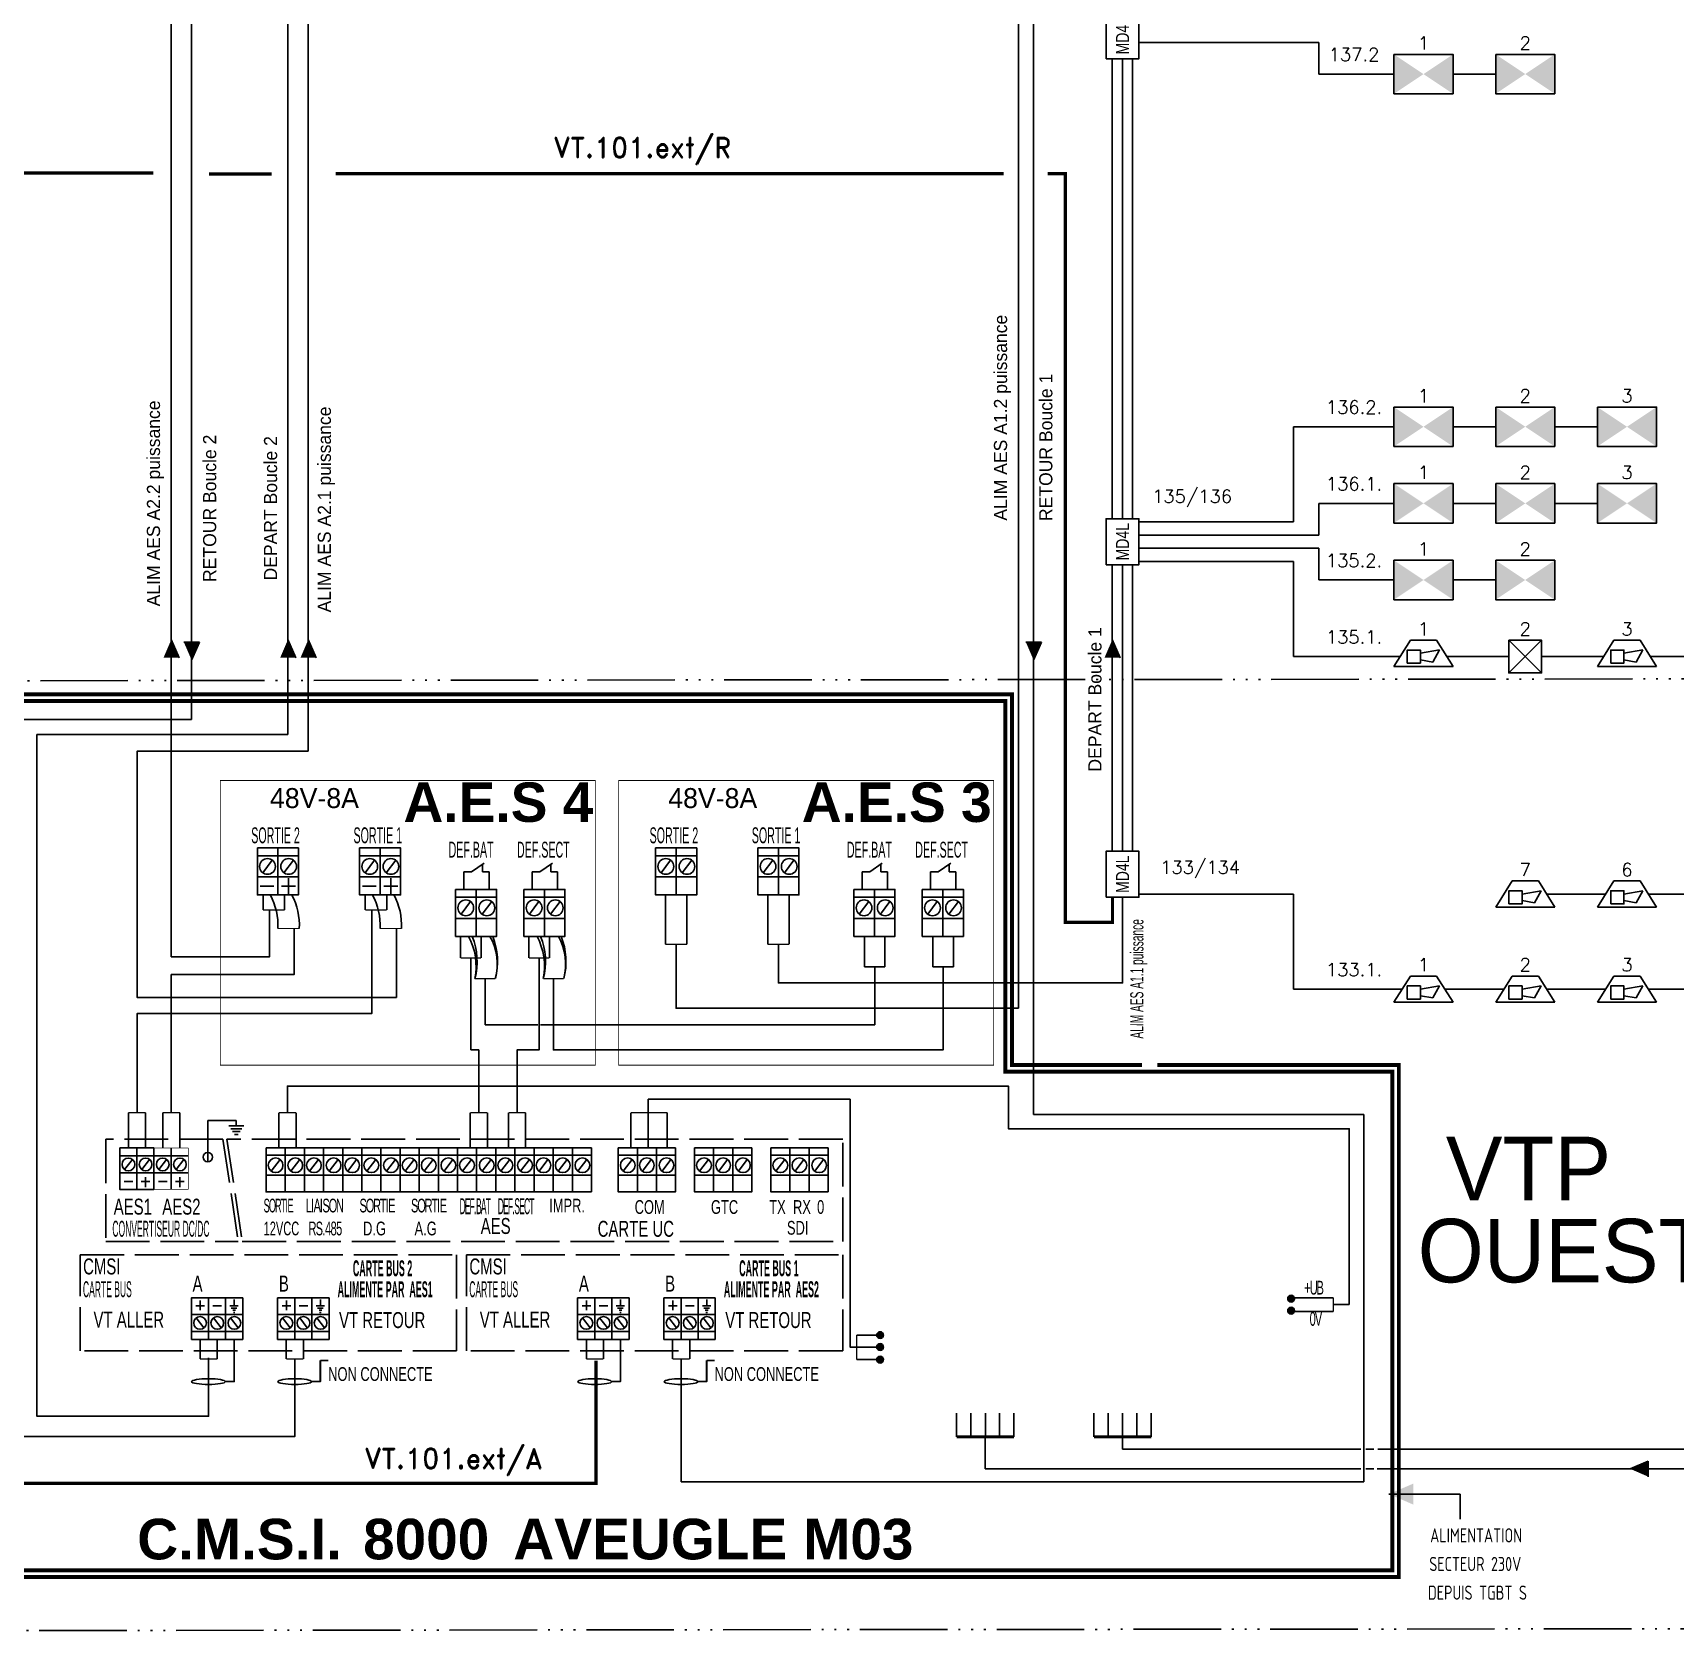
# Model space of a CAD drawing. Header units: millimetres. Extents: x 3366 to 4352, y -3415 to -2128.
# Drawn here: x 3571.1 to 3796.2, y -3415.1 to -3195.8 of the extents above; entities that cross this region are included whole.
import ezdxf
from ezdxf.enums import TextEntityAlignment as Align

# ---------------------------------------------------------------- set-up
doc = ezdxf.new("R2010")
doc.units = ezdxf.units.MM
for name, pattern in [('ACAD_ISO02W100', [15, 12, -3]), ('ACAD_ISO06W100', [37.5, 24, -3, 0.5, -3, 0.5, -3, 0.5, -3]), ('CACHE2', [4.7625, 3.175, -1.5875])]:
    doc.linetypes.add(name, pattern=pattern)
for name, color, linetype in [('CCF', 6, 'Continuous'), ('JCC-ADRESSAGE', 6, 'Continuous'), ('JCC-ALARME GENERALE SELECTIVE', 3, 'Continuous'), ('JCC-CABLE1', 90, 'CABLE1'), ('JCC-CABLE3', 4, 'CABLE3'), ('JCC-CABLE5', 160, 'CABLE5'), ('JCC-CABLE7', 5, 'CABLE7'), ('JCC-ELEMENT DEPORTE_4 L DAS', 1, 'Continuous'), ('JCC-FENETRE', 7, 'Continuous'), ('JCC-SYNOPTIQUE', 7, 'ACAD_ISO06W100')]:
    doc.layers.add(name, color=color, linetype=linetype)
doc.layers.add('JCC-DIFFUSEUR SONORE', color=3, linetype='Continuous', lineweight=25)
doc.layers.add('JCC-MD4L', color=1, linetype='Continuous', lineweight=0)
doc.styles.add('CABLE', font='isocp.shx')
doc.styles.add('HELVL', font='ROMAND.SHX')
doc.styles.add('JOHNSON', font='')
doc.styles.add('TEXTE', font='romans.shx')
doc.styles.get('JOHNSON').set_extended_font_data('Arial', bold=True)
doc.linetypes.add('CABLE1', pattern='A,3,-0.2,["/",Standard,S=1,R=0,X=0,Y=-0.5],-0.9', length=4.1)
doc.linetypes.add('CABLE3', pattern='A,3,-0.3,["*",Standard,S=1,R=0,X=0,Y=-0.5],-1', length=4.3)
doc.linetypes.add('CABLE5', pattern='A,3,-0.3,["~",Standard,S=1.5,R=0,X=0,Y=-0.85],-1.3', length=4.6)
doc.linetypes.add('CABLE7', pattern='A,3,-0.3,["+",Standard,S=1,R=0,X=0,Y=-0.5],-1', length=4.3)

# ---------------------------------------------------------------- blocks, each defined once
blk = doc.blocks.new('MD4L')
at = {"layer": 'JCC-ELEMENT DEPORTE_4 L DAS', "color": 0}
blk.add_lwpolyline([(-3.5, 2.5), (3.5, 2.5), (3.5, -2.5), (-3.5, -2.5)], close=True, dxfattribs=at)
at = {"layer": 'JCC-ADRESSAGE', "style": 'TEXTE'}
blk.add_attdef('ADRESSE', text='', height=3, dxfattribs=at).set_placement((0, 5), align=Align.MIDDLE)
at = {"layer": 'JCC-ELEMENT DEPORTE_4 L DAS', "color": 0, "width": 0.8}
blk.add_text('MD4L', height=2, dxfattribs=at).set_placement((0, 0), align=Align.MIDDLE_CENTER)
blk = doc.blocks.new('avsu')
for p, q in [((-4.5, -2), (-2, 2)), ((-0.48, 0), (2.43, 0.51)), ((2.43, 0.51), (1.4, -1.33)), ((2, 2), (4.5, -2)), ((-0.48, -1), (1.4, -1.33))]:
    blk.add_line(p, q)
blk.add_lwpolyline([(-2.48, -1.5), (-0.48, -1.5), (-0.48, 0.5), (-2.48, 0.5)], close=True)
for points in [[(-2, 2), (2, 2)], [(4.5, -2), (-4.5, -2)]]:
    blk.add_lwpolyline(points)
at = {"flags": 1}
for tag, p in [('SURVEILLANCE', (1.17, 7.79)), ('SYMB_GRAPH', (0.72, 6.62)), ('SYMB_VIC', (0, 3.98)), ('SYMB_VISIODEF', (-0.02, 1.29)), ('MODULE', (0.39, 1.29)), ('ADRESSE', (-0.02, -1.46)), ('METIER', (-1.67, -3.65)), ('VARIANTE', (-0.02, -8.71)), ('POSITION', (0.86, -9.44)), ('CENTRALE', (-0.3, -10.37)), ('TYPE', (0.68, -10.99))]:
    blk.add_attdef(tag, text='', height=2.5, dxfattribs=at).set_placement(p, align=Align.CENTER)
for tag, p in [('LIBELLE', (-0.02, 3.04)), ('LIBELLEZONE', (-0.02, -5.46))]:
    blk.add_attdef(tag, text='', height=2.5).set_placement(p, align=Align.CENTER)
blk = doc.blocks.new('ccf')
blk.add_lwpolyline([(-4.5, 3), (4.5, 3), (4.5, -3), (-4.5, -3)], close=True)
for points in [[(-4.5, 3), (0, 0), (-4.5, -3), (0, 0)], [(4.5, 3), (0, 0), (4.5, -3), (0, 0)]]:
    blk.add_solid(points)
at = {"flags": 1}
for tag, p in [('SURVEILLANCE', (-0.4, 9.45)), ('SYMB_GRAPH', (-1.11, 8.01)), ('SYMB_VIC', (-0.3, 5.75)), ('MODULE', (-1.19, 2.95)), ('SYMB_VISIODEF', (0, 1.25)), ('ADRESSE', (0, -1.5)), ('METIER', (-0.22, -4.11)), ('POSITION', (-0.72, -7.78)), ('VARIANTE', (0, -9.75)), ('TYPE', (-0.89, -9.34)), ('CENTRALE', (-0.3, -11.63))]:
    blk.add_attdef(tag, text='', height=2.5, dxfattribs=at).set_placement(p, align=Align.CENTER)
for tag, p in [('LIBELLE', (0, 4)), ('LIBELLEZONE', (0, -6.5))]:
    blk.add_attdef(tag, text='', height=2.5).set_placement(p, align=Align.CENTER)
blk = doc.blocks.new('alarme générale selective')
at = {"layer": 'JCC-ALARME GENERALE SELECTIVE', "color": 0}
for p, q in [((2.5, -2.5), (-2.5, 2.5)), ((-2.5, -2.5), (2.5, 2.5))]:
    blk.add_line(p, q, dxfattribs=at)
blk.add_lwpolyline([(-2.5, 2.5), (2.5, 2.5), (2.5, -2.5), (-2.5, -2.5)], close=True, dxfattribs=at)
at = {"layer": 'JCC-ADRESSAGE', "style": 'TEXTE'}
blk.add_attdef('ADRESSE', text='', height=3, dxfattribs=at).set_placement((0, 5), align=Align.MIDDLE)

msp = doc.modelspace()

# ---------------------------------------------------------------- hatches: boundary and pattern name
h = msp.add_hatch(color=30)
edge = h.paths.add_edge_path()
edge.add_arc((3743.56, -3369.39), 0.463, 0, 360)
h = msp.add_hatch(color=30)
edge = h.paths.add_edge_path()
edge.add_arc((3743.56, -3371.03), 0.463, 0, 360)
h = msp.add_hatch(color=30)
edge = h.paths.add_edge_path()
edge.add_arc((3687.22, -3374.38), 0.463, 0, 360)
h = msp.add_hatch(color=30)
edge = h.paths.add_edge_path()
edge.add_arc((3687.22, -3376.02), 0.463, 0, 360)
h = msp.add_hatch(color=30)
edge = h.paths.add_edge_path()
edge.add_arc((3687.22, -3377.75), 0.463, 0, 360)
msp.add_hatch(color=65).paths.add_polyline_path([(3790.05, -3392.72), (3792.53, -3391.65), (3792.53, -3393.8)])
at = {"layer": 'JCC-CABLE1'}
msp.add_hatch(color=256, dxfattribs=at).paths.add_polyline_path([(3590.05, -3279.04), (3588.98, -3281.53), (3591.13, -3281.53)])
at = {"layer": 'JCC-CABLE1', "linetype": 'ByBlock'}
msp.add_hatch(color=1, dxfattribs=at).paths.add_polyline_path([(3608.83, -3279.04), (3607.76, -3281.53), (3609.9, -3281.53)])
at = {"layer": 'JCC-CABLE3', "linetype": 'ByBlock'}
for points in [[(3592.84, -3281.86), (3593.91, -3279.37), (3591.77, -3279.37)], [(3606.04, -3279.04), (3604.97, -3281.53), (3607.12, -3281.53)], [(3708.27, -3281.86), (3709.35, -3279.37), (3707.2, -3279.37)], [(3719.05, -3279.04), (3717.98, -3281.53), (3720.13, -3281.53)]]:
    msp.add_hatch(color=256, dxfattribs=at).paths.add_polyline_path(points)
at = {"layer": 'JCC-CABLE7', "linetype": 'ByBlock'}
msp.add_hatch(color=256, dxfattribs=at).paths.add_polyline_path([(3756.98, -3396.18), (3760.34, -3394.73), (3760.34, -3397.63)])

# ---------------------------------------------------------------- linework, layer by layer
at = {"color": 8}
for p, q in [((3601.85, -3308.67), (3607.47, -3308.67)), ((3603.9, -3309.27), (3602.59, -3310.99)), ((3604.66, -3307.59), (3604.66, -3314.04)), ((3606.79, -3309.27), (3605.49, -3310.99)), ((3615.87, -3308.67), (3621.49, -3308.67)), ((3617.91, -3309.27), (3616.61, -3310.99)), ((3618.68, -3307.59), (3618.68, -3314.04)), ((3620.81, -3309.27), (3619.51, -3310.99)), ((3656.45, -3308.67), (3662.08, -3308.67)), ((3658.5, -3309.27), (3657.19, -3310.99)), ((3659.26, -3307.59), (3659.26, -3314.04)), ((3661.4, -3309.27), (3660.09, -3310.99)), ((3670.47, -3308.67), (3676.09, -3308.67)), ((3672.52, -3309.27), (3671.21, -3310.99)), ((3673.28, -3307.59), (3673.28, -3314.04)), ((3675.41, -3309.27), (3674.11, -3310.99)), ((3607.47, -3311.57), (3601.85, -3311.57)), ((3606.13, -3311.74), (3606.13, -3313.91)), ((3621.49, -3311.57), (3615.87, -3311.57)), ((3620.15, -3311.74), (3620.15, -3313.91)), ((3662.08, -3311.57), (3656.45, -3311.57)), ((3676.09, -3311.57), (3670.47, -3311.57)), ((3602.23, -3312.82), (3604.12, -3312.82)), ((3605.18, -3312.83), (3607.08, -3312.83)), ((3616.24, -3312.82), (3618.14, -3312.82)), ((3619.2, -3312.83), (3621.09, -3312.83)), ((3631.84, -3313.27), (3631.84, -3319.72)), ((3641.21, -3313.27), (3641.21, -3319.72)), ((3686.44, -3313.27), (3686.44, -3319.72)), ((3695.82, -3313.27), (3695.82, -3319.72)), ((3629.02, -3314.34), (3634.65, -3314.34)), ((3631.07, -3314.95), (3629.77, -3316.66)), ((3633.97, -3314.95), (3632.66, -3316.66)), ((3638.4, -3314.34), (3644.02, -3314.34)), ((3640.45, -3314.95), (3639.14, -3316.66)), ((3643.34, -3314.95), (3642.04, -3316.66)), ((3683.63, -3314.34), (3689.25, -3314.34)), ((3685.67, -3314.95), (3684.37, -3316.66)), ((3688.57, -3314.95), (3687.27, -3316.66)), ((3693, -3314.34), (3698.63, -3314.34)), ((3695.05, -3314.95), (3693.74, -3316.66)), ((3697.95, -3314.95), (3696.64, -3316.66)), ((3634.65, -3317.25), (3629.02, -3317.25)), ((3644.02, -3317.25), (3638.4, -3317.25)), ((3689.25, -3317.25), (3683.63, -3317.25)), ((3698.63, -3317.25), (3693, -3317.25)), ((3595.05, -3350.61), (3595.05, -3344.94)), ((3595.05, -3344.94), (3598.96, -3344.94)), ((3598.96, -3344.94), (3598.96, -3345.7)), ((3597.95, -3345.7), (3599.98, -3345.7)), ((3598.2, -3346.09), (3599.72, -3346.09)), ((3598.46, -3346.49), (3599.47, -3346.49)), ((3598.71, -3346.89), (3599.22, -3346.89)), ((3585.33, -3354.42), (3585.33, -3348.73)), ((3590.03, -3354.42), (3590.03, -3348.73)), ((3603.05, -3348.73), (3647.66, -3348.73)), ((3603.05, -3349.73), (3647.66, -3349.73)), ((3605.67, -3348.73), (3605.67, -3354.75)), ((3618.79, -3348.73), (3618.79, -3354.75)), ((3626.67, -3348.73), (3626.67, -3354.75)), ((3631.91, -3348.73), (3631.91, -3354.75)), ((3637.16, -3348.73), (3637.16, -3354.75)), ((3645.03, -3348.73), (3645.03, -3354.75)), ((3659.19, -3349.73), (3651.32, -3349.73)), ((3656.56, -3348.73), (3656.56, -3354.75)), ((3669.65, -3349.73), (3661.78, -3349.73)), ((3667.03, -3348.73), (3667.03, -3354.75)), ((3680.11, -3349.73), (3672.24, -3349.73)), ((3677.49, -3348.73), (3677.49, -3354.75)), ((3582.98, -3352.16), (3592.38, -3352.16)), ((3584.71, -3350.29), (3583.65, -3351.69)), ((3587.06, -3350.29), (3586, -3351.69)), ((3589.41, -3350.29), (3588.35, -3351.69)), ((3591.76, -3350.29), (3590.7, -3351.69)), ((3604.96, -3350.3), (3603.74, -3351.9)), ((3607.66, -3350.3), (3606.45, -3351.9)), ((3612.91, -3350.3), (3611.69, -3351.9)), ((3615.45, -3350.3), (3614.24, -3351.9)), ((3618.08, -3350.3), (3616.86, -3351.9)), ((3620.78, -3350.3), (3619.57, -3351.9)), ((3623.33, -3350.3), (3622.11, -3351.9)), ((3625.95, -3350.3), (3624.73, -3351.9)), ((3628.65, -3350.3), (3627.44, -3351.9)), ((3631.2, -3350.3), (3629.98, -3351.9)), ((3633.9, -3350.3), (3632.68, -3351.9)), ((3636.45, -3350.3), (3635.23, -3351.9)), ((3639.15, -3350.3), (3637.93, -3351.9)), ((3641.69, -3350.3), (3640.48, -3351.9)), ((3644.32, -3350.3), (3643.1, -3351.9)), ((3647.02, -3350.3), (3645.8, -3351.9)), ((3653.22, -3350.3), (3652.01, -3351.9)), ((3655.85, -3350.3), (3654.63, -3351.9)), ((3658.55, -3350.3), (3657.33, -3351.9)), ((3663.69, -3350.3), (3662.47, -3351.9)), ((3666.31, -3350.3), (3665.09, -3351.9)), ((3669.01, -3350.3), (3667.8, -3351.9)), ((3674.15, -3350.3), (3672.93, -3351.9)), ((3676.77, -3350.3), (3675.56, -3351.9)), ((3679.48, -3350.3), (3678.26, -3351.9)), ((3583.59, -3353.31), (3584.78, -3353.31)), ((3585.94, -3353.31), (3587.13, -3353.31)), ((3586.53, -3352.72), (3586.53, -3354.09)), ((3588.29, -3353.31), (3589.48, -3353.31)), ((3590.64, -3353.31), (3591.83, -3353.31)), ((3591.24, -3352.72), (3591.24, -3354.09)), ((3647.66, -3352.44), (3603.05, -3352.44)), ((3659.19, -3352.44), (3651.32, -3352.44)), ((3669.65, -3352.44), (3661.78, -3352.44)), ((3680.11, -3352.44), (3672.24, -3352.44)), ((3594, -3370.98), (3594, -3369.62)), ((3595.15, -3369.28), (3595.15, -3374.97)), ((3598.66, -3369.52), (3598.66, -3370.39)), ((3605.83, -3370.98), (3605.83, -3369.62)), ((3606.97, -3369.28), (3606.97, -3374.97)), ((3610.49, -3369.52), (3610.49, -3370.39)), ((3646.96, -3370.98), (3646.96, -3369.62)), ((3648.1, -3369.28), (3648.1, -3374.97)), ((3651.62, -3369.52), (3651.62, -3370.39)), ((3658.79, -3370.98), (3658.79, -3369.62)), ((3659.93, -3369.28), (3659.93, -3374.97)), ((3663.45, -3369.52), (3663.45, -3370.39)), ((3592.8, -3371.54), (3599.85, -3371.54)), ((3593.4, -3370.39), (3594.6, -3370.39)), ((3594.52, -3373.41), (3593.47, -3372.01)), ((3595.75, -3370.39), (3596.95, -3370.39)), ((3596.87, -3373.41), (3595.82, -3372.01)), ((3598.09, -3370.39), (3599.23, -3370.39)), ((3599.22, -3373.41), (3598.17, -3372.01)), ((3598.28, -3370.68), (3599.04, -3370.68)), ((3598.47, -3370.98), (3598.85, -3370.98)), ((3598.56, -3371.28), (3598.77, -3371.28)), ((3604.62, -3371.54), (3611.68, -3371.54)), ((3605.23, -3370.39), (3606.43, -3370.39)), ((3606.35, -3373.41), (3605.29, -3372.01)), ((3607.58, -3370.39), (3608.78, -3370.39)), ((3608.7, -3373.41), (3607.65, -3372.01)), ((3609.92, -3370.39), (3611.06, -3370.39)), ((3611.05, -3373.41), (3610, -3372.01)), ((3610.11, -3370.68), (3610.87, -3370.68)), ((3610.3, -3370.98), (3610.68, -3370.98)), ((3610.39, -3371.28), (3610.6, -3371.28)), ((3645.75, -3371.54), (3652.8, -3371.54)), ((3646.36, -3370.39), (3647.56, -3370.39)), ((3647.48, -3373.41), (3646.42, -3372.01)), ((3648.71, -3370.39), (3649.91, -3370.39)), ((3649.83, -3373.41), (3648.77, -3372.01)), ((3651.05, -3370.39), (3652.19, -3370.39)), ((3652.18, -3373.41), (3651.12, -3372.01)), ((3651.24, -3370.68), (3652, -3370.68)), ((3651.43, -3370.98), (3651.81, -3370.98)), ((3651.52, -3371.28), (3651.73, -3371.28)), ((3657.58, -3371.54), (3664.63, -3371.54)), ((3658.19, -3370.39), (3659.39, -3370.39)), ((3659.31, -3373.41), (3658.25, -3372.01)), ((3660.54, -3370.39), (3661.74, -3370.39)), ((3661.66, -3373.41), (3660.6, -3372.01)), ((3662.88, -3370.39), (3664.02, -3370.39)), ((3664.01, -3373.41), (3662.95, -3372.01)), ((3663.07, -3370.68), (3663.83, -3370.68)), ((3663.26, -3370.98), (3663.64, -3370.98)), ((3663.35, -3371.28), (3663.55, -3371.28)), ((3592.8, -3373.88), (3599.85, -3373.88)), ((3604.62, -3373.88), (3611.68, -3373.88)), ((3645.75, -3373.88), (3652.8, -3373.88)), ((3657.58, -3373.88), (3664.63, -3373.88))]:
    msp.add_line(p, q, dxfattribs=at)
at = {"color": 8, "linetype": 'ACAD_ISO02W100'}
for p, q in [((3630.17, -3313.27), (3630.17, -3310.86)), ((3630.17, -3310.86), (3631.2, -3310.86)), ((3631.2, -3310.86), (3632.92, -3309.66)), ((3632.71, -3310.86), (3632.71, -3309.78)), ((3633.62, -3310.86), (3632.71, -3310.86)), ((3633.62, -3310.86), (3633.62, -3313.27)), ((3639.54, -3313.27), (3639.54, -3310.86)), ((3639.54, -3310.86), (3640.58, -3310.86)), ((3640.58, -3310.86), (3642.29, -3309.66)), ((3642.08, -3310.86), (3642.08, -3309.78)), ((3642.99, -3310.86), (3642.08, -3310.86)), ((3642.99, -3310.86), (3642.99, -3313.27)), ((3684.77, -3313.27), (3684.77, -3310.86)), ((3684.77, -3310.86), (3685.8, -3310.86)), ((3685.8, -3310.86), (3687.52, -3309.66)), ((3687.31, -3310.86), (3687.31, -3309.78)), ((3688.22, -3310.86), (3687.31, -3310.86)), ((3688.22, -3310.86), (3688.22, -3313.27)), ((3694.15, -3313.27), (3694.15, -3310.86)), ((3694.15, -3310.86), (3695.18, -3310.86)), ((3695.18, -3310.86), (3696.9, -3309.66)), ((3696.68, -3310.86), (3696.68, -3309.78)), ((3697.6, -3310.86), (3696.68, -3310.86)), ((3697.6, -3310.86), (3697.6, -3313.27))]:
    msp.add_line(p, q, dxfattribs=at)
at = {"color": 5}
for p, q in [((3629.7, -3319.72), (3629.7, -3322.68)), ((3632.51, -3319.72), (3632.51, -3322.68)), ((3639.08, -3319.72), (3639.08, -3322.68)), ((3641.89, -3319.72), (3641.89, -3322.68)), ((3685.07, -3319.72), (3685.07, -3323.91)), ((3687.88, -3319.72), (3687.88, -3323.91)), ((3694.45, -3319.72), (3694.45, -3323.91)), ((3697.26, -3319.72), (3697.26, -3323.91))]:
    msp.add_line(p, q, dxfattribs=at)
at = {"color": 8, "linetype": 'ACAD_ISO02W100', "ltscale": 0.5}
msp.add_line((3597.13, -3347.54), (3599.23, -3361.53), dxfattribs=at)
at = {"color": 9}
for p, q in [((3582.98, -3349.82), (3592.38, -3349.82)), ((3610.92, -3348.73), (3610.92, -3354.75)), ((3610.21, -3350.3), (3608.99, -3351.9))]:
    msp.add_line(p, q, dxfattribs=at)
at = {"color": 30}
for p, q in [((3749.35, -3369.26), (3743.56, -3369.26)), ((3749.35, -3371.15), (3743.56, -3371.15))]:
    msp.add_line(p, q, dxfattribs=at)
at = {"color": 65}
for p, q in [((3753.13, -3390), (3720.47, -3390)), ((3753.13, -3392.72), (3701.63, -3392.72)), ((3840.59, -3392.72), (3755.38, -3392.72)), ((3790.05, -3392.72), (3792.53, -3391.65)), ((3792.53, -3393.8), (3792.53, -3391.65))]:
    msp.add_line(p, q, dxfattribs=at)
at = {"color": 1, "linetype": 'CACHE2', "const_width": 0.45}
for points in [[(3788.41, -2992.71), (3788.41, -3034.5), (3477.31, -3034.5), (3477.44, -3215.06), (3587.6, -3215.06)], [(3595.21, -3215.18), (3603.8, -3215.18)], [(3612.57, -3215.14), (3688.83, -3215.14), (3688.83, -3215.14), (3704.17, -3215.14)], [(3710.19, -3215.14), (3712.6, -3215.14), (3712.6, -3317.8), (3719.08, -3317.8), (3719.08, -3314.47)], [(3565.07, -3394.71), (3648.26, -3394.71), (3648.26, -3377.87)]]:
    msp.add_lwpolyline(points, dxfattribs=at)
at = {"color": 116, "linetype": 'ACAD_ISO02W100', "true_color": 0x01793d, "const_width": 0.54}
msp.add_lwpolyline([(3725.23, -3337.35), (3758.33, -3337.35), (3758.33, -3407.54), (3526.02, -3407.54), (3526.02, -3286.54), (3705.3, -3286.54), (3705.3, -3337.35), (3723.12, -3337.35)], dxfattribs=at)
at = {"const_width": 0.54}
msp.add_lwpolyline([(3757.43, -3338.25), (3757.43, -3406.64), (3526.92, -3406.64), (3526.92, -3287.44), (3704.4, -3287.44), (3704.4, -3338.25), (3757.43, -3338.25)], dxfattribs=at)
at = {"const_width": 0.109}
for points in [[(3596.77, -3337.37), (3648.19, -3337.37), (3648.19, -3298.35), (3596.77, -3298.35)], [(3651.37, -3337.37), (3702.8, -3337.37), (3702.8, -3298.35), (3651.37, -3298.35)]]:
    msp.add_lwpolyline(points, close=True, dxfattribs=at)
at = {"color": 8}
for points in [[(3601.85, -3307.59), (3607.47, -3307.59), (3607.47, -3314.04), (3601.85, -3314.04)], [(3615.87, -3307.59), (3621.49, -3307.59), (3621.49, -3314.04), (3615.87, -3314.04)], [(3656.45, -3307.59), (3662.08, -3307.59), (3662.08, -3314.04), (3656.45, -3314.04)], [(3670.47, -3307.59), (3676.09, -3307.59), (3676.09, -3314.04), (3670.47, -3314.04)], [(3629.02, -3313.27), (3634.65, -3313.27), (3634.65, -3319.72), (3629.02, -3319.72)], [(3638.4, -3313.27), (3644.02, -3313.27), (3644.02, -3319.72), (3638.4, -3319.72)], [(3683.63, -3313.27), (3689.25, -3313.27), (3689.25, -3319.72), (3683.63, -3319.72)], [(3693, -3313.27), (3698.63, -3313.27), (3698.63, -3319.72), (3693, -3319.72)], [(3582.98, -3348.73), (3587.68, -3348.73), (3587.68, -3354.42), (3582.98, -3354.42)], [(3592.8, -3374.97), (3597.5, -3374.97), (3597.5, -3369.28), (3592.8, -3369.28)], [(3604.62, -3374.97), (3609.33, -3374.97), (3609.33, -3369.28), (3604.62, -3369.28)], [(3645.75, -3374.97), (3650.45, -3374.97), (3650.45, -3369.28), (3645.75, -3369.28)], [(3657.58, -3374.97), (3662.28, -3374.97), (3662.28, -3369.28), (3657.58, -3369.28)]]:
    msp.add_lwpolyline(points, close=True, dxfattribs=at)
at = {"color": 5, "const_width": 0.18}
for points in [[(3632.51, -3322.68), (3629.7, -3322.68)], [(3641.89, -3322.68), (3639.08, -3322.68)], [(3631.66, -3325.51), (3634.47, -3325.51)], [(3641.04, -3325.51), (3643.85, -3325.51)], [(3633.39, -3343.9), (3631.04, -3343.9)], [(3638.63, -3343.9), (3636.28, -3343.9)]]:
    msp.add_lwpolyline(points, dxfattribs=at)
at = {"color": 5}
for points in [[(3631.11, -3322.68), (3631.11, -3335.28)], [(3640.48, -3322.68), (3640.48, -3335.28), (3637.46, -3335.28), (3637.46, -3343.9)], [(3695.85, -3323.91), (3695.85, -3335.28), (3642.44, -3335.28), (3642.44, -3325.51)], [(3686.48, -3323.91), (3686.48, -3331.84), (3642.56, -3331.84)], [(3685.07, -3323.91), (3687.88, -3323.91)], [(3694.45, -3323.91), (3697.26, -3323.91)], [(3633.07, -3325.51), (3633.07, -3331.84)], [(3633.07, -3331.84), (3640.29, -3331.84)], [(3640.65, -3331.84), (3642.29, -3331.84)], [(3632.21, -3343.9), (3632.21, -3335.28), (3631.11, -3335.28)], [(3631.04, -3348.73), (3631.04, -3343.9)], [(3633.39, -3348.73), (3633.39, -3343.9)], [(3636.28, -3348.73), (3636.28, -3343.9)], [(3638.63, -3348.73), (3638.63, -3343.9)]]:
    msp.add_lwpolyline(points, dxfattribs=at)
at = {"color": 30}
for points in [[(3605.97, -3343.9), (3605.97, -3340.24), (3704.8, -3340.24), (3704.8, -3346.1), (3751.53, -3346.1), (3751.53, -3370.21)], [(3655.41, -3348.73), (3655.41, -3342.04)], [(3655.41, -3342.04), (3683.1, -3342.04), (3683.1, -3376.02), (3687.22, -3376.02)], [(3604.8, -3348.73), (3604.8, -3343.9)], [(3607.15, -3348.73), (3607.15, -3343.9)], [(3653.06, -3348.73), (3653.06, -3343.9)], [(3658.04, -3348.73), (3658.04, -3343.9)], [(3751.53, -3370.21), (3749.35, -3370.21)], [(3687.22, -3374.38), (3684.01, -3374.38)], [(3687.22, -3377.75), (3684.01, -3377.75)]]:
    msp.add_lwpolyline(points, dxfattribs=at)
at = {"color": 30, "const_width": 0.18}
for points in [[(3607.15, -3343.9), (3604.8, -3343.9)], [(3658.04, -3343.9), (3653.06, -3343.9)], [(3749.35, -3371.15), (3749.35, -3369.26)], [(3684.01, -3374.38), (3684.01, -3377.75)]]:
    msp.add_lwpolyline(points, dxfattribs=at)
at = {"color": 8, "linetype": 'ACAD_ISO02W100', "ltscale": 0.5}
for points in [[(3597.13, -3347.54), (3581.07, -3347.54), (3581.07, -3361.53), (3599.23, -3361.53)], [(3597.68, -3347.54), (3599.78, -3361.53), (3682.1, -3361.53), (3682.1, -3347.54), (3597.68, -3347.54)]]:
    msp.add_lwpolyline(points, dxfattribs=at)
at = {"color": 8}
for points in [[(3592.38, -3348.73, 0.0945, 0.0945, 0), (3582.98, -3348.73, 0.0945, 0.0945, 0), (3582.98, -3354.42, 0, 0, 0)], [(3587.68, -3354.42, 0.0943, 0.0943, 0), (3587.68, -3348.73, 0.0943, 0.0943, 0)], [(3647.66, -3354.75, 0.0945, 0.0945, 0), (3603.05, -3354.75, 0.0943, 0.0943, 0), (3603.05, -3348.73, 0.0943, 0.0943, 0)], [(3603.05, -3348.73, 0.0945, 0.0945, 0), (3647.66, -3348.73, 0, 0, 0)], [(3582.98, -3354.42, 0.0945, 0.0945, 0), (3592.38, -3354.42, 0, 0, 0)]]:
    msp.add_lwpolyline(points, format="xyseb", dxfattribs=at)
at = {"color": 8, "const_width": 0.0943}
for points in [[(3592.38, -3348.73), (3592.38, -3354.42)], [(3608.3, -3348.73), (3608.3, -3354.75)], [(3613.55, -3348.73), (3613.55, -3354.75)], [(3621.42, -3348.73), (3621.42, -3354.75)], [(3629.29, -3348.73), (3629.29, -3354.75)], [(3634.54, -3348.73), (3634.54, -3354.75)], [(3639.78, -3348.73), (3639.78, -3354.75)], [(3647.66, -3348.73), (3647.66, -3354.75)], [(3672.24, -3348.73), (3672.24, -3354.75)], [(3672.24, -3348.73), (3680.11, -3348.73)], [(3680.11, -3348.73), (3680.11, -3354.75)], [(3680.11, -3354.75), (3672.24, -3354.75)]]:
    msp.add_lwpolyline(points, dxfattribs=at)
at = {"color": 8}
for points in [[(3647.66, -3354.75), (3603.05, -3354.75), (3603.05, -3348.73)], [(3608.3, -3348.73), (3608.3, -3354.75)], [(3613.55, -3354.75), (3613.55, -3348.73)], [(3616.17, -3354.75), (3616.17, -3348.73)], [(3621.42, -3354.75), (3621.42, -3348.73)], [(3624.04, -3354.75), (3624.04, -3348.73)], [(3629.29, -3348.73), (3629.29, -3354.75)], [(3634.54, -3348.73), (3634.54, -3354.75)], [(3639.78, -3348.73), (3639.78, -3354.75)], [(3642.41, -3354.75), (3642.41, -3348.73)], [(3647.66, -3348.73), (3647.66, -3354.75)], [(3659.19, -3354.75), (3651.32, -3354.75), (3651.32, -3348.73), (3659.19, -3348.73)], [(3653.94, -3348.73), (3653.94, -3354.75)], [(3659.19, -3348.73), (3659.19, -3354.75)], [(3669.65, -3354.75), (3661.78, -3354.75), (3661.78, -3348.73), (3669.65, -3348.73)], [(3664.4, -3348.73), (3664.4, -3354.75)], [(3669.65, -3348.73), (3669.65, -3354.75)], [(3680.11, -3354.75), (3672.24, -3354.75), (3672.24, -3348.73), (3680.11, -3348.73)], [(3674.86, -3354.75), (3674.86, -3348.73)], [(3680.11, -3348.73), (3680.11, -3354.75)], [(3598.67, -3374.97), (3598.67, -3380.76), (3597.46, -3380.76)], [(3651.63, -3374.97), (3651.63, -3380.76), (3650.42, -3380.76)], [(3610.5, -3377.87), (3610.5, -3380.76), (3609.29, -3380.76)], [(3610.5, -3377.87), (3611.55, -3377.87)], [(3663.46, -3377.87), (3663.46, -3380.76), (3662.25, -3380.76)], [(3663.46, -3377.87), (3664.51, -3377.87)]]:
    msp.add_lwpolyline(points, dxfattribs=at)
at = {"color": 8, "const_width": 0.0943}
for points in [[(3651.32, -3348.73), (3659.19, -3348.73), (3659.19, -3354.75), (3651.32, -3354.75)], [(3661.78, -3348.73), (3669.65, -3348.73), (3669.65, -3354.75), (3661.78, -3354.75)]]:
    msp.add_lwpolyline(points, close=True, dxfattribs=at)
at = {"color": 8, "linetype": 'ACAD_ISO02W100', "ltscale": 0.5}
for points in [[(3577.57, -3363.36), (3629.14, -3363.36), (3629.14, -3376.55), (3577.57, -3376.55)], [(3630.52, -3363.36), (3682.1, -3363.36), (3682.1, -3376.55), (3630.52, -3376.55)]]:
    msp.add_lwpolyline(points, close=True, dxfattribs=at)
at = {"color": 8, "linetype": 'ACAD_ISO02W100'}
for points in [[(3597.5, -3374.97), (3599.85, -3374.97), (3599.85, -3369.28), (3597.5, -3369.28)], [(3609.33, -3374.97), (3611.68, -3374.97), (3611.68, -3369.28), (3609.33, -3369.28)], [(3650.45, -3374.97), (3652.8, -3374.97), (3652.8, -3369.28), (3650.45, -3369.28)], [(3662.28, -3374.97), (3664.63, -3374.97), (3664.63, -3369.28), (3662.28, -3369.28)]]:
    msp.add_lwpolyline(points, close=True, dxfattribs=at)
at = {"color": 65}
for points in [[(3697.7, -3385.09), (3697.7, -3388.33)], [(3699.66, -3385.09), (3699.66, -3388.33)], [(3701.65, -3385.09), (3701.65, -3388.33)], [(3703.6, -3385.09), (3703.6, -3388.33)], [(3705.56, -3385.09), (3705.56, -3388.33)], [(3716.52, -3385.09), (3716.52, -3388.33)], [(3718.48, -3385.09), (3718.48, -3388.33)], [(3720.47, -3385.09), (3720.47, -3390)], [(3722.42, -3385.09), (3722.42, -3388.33)], [(3724.38, -3385.09), (3724.38, -3388.33)], [(3701.63, -3392.72), (3701.63, -3388.33)], [(3753.81, -3390), (3754.91, -3390)], [(3755.46, -3390), (3839.81, -3390)], [(3753.81, -3392.72), (3754.91, -3392.72)]]:
    msp.add_lwpolyline(points, dxfattribs=at)
at = {"color": 65, "const_width": 0.374}
for points in [[(3697.7, -3388.33), (3705.56, -3388.33)], [(3716.52, -3388.33), (3724.38, -3388.33)]]:
    msp.add_lwpolyline(points, dxfattribs=at)
at = {"color": 8}
for centre, radius in [((3603.24, -3310.13), 1.08), ((3606.14, -3310.13), 1.08), ((3617.26, -3310.13), 1.08), ((3620.16, -3310.13), 1.08), ((3657.85, -3310.13), 1.08), ((3660.74, -3310.13), 1.08), ((3671.86, -3310.13), 1.08), ((3674.76, -3310.13), 1.08), ((3630.42, -3315.81), 1.08), ((3633.31, -3315.81), 1.08), ((3639.79, -3315.81), 1.08), ((3642.69, -3315.81), 1.08), ((3685.02, -3315.81), 1.08), ((3687.92, -3315.81), 1.08), ((3694.4, -3315.81), 1.08), ((3697.29, -3315.81), 1.08), ((3595.05, -3349.98), 0.631), ((3584.18, -3350.99), 0.874), ((3586.53, -3350.99), 0.874), ((3588.88, -3350.99), 0.874), ((3591.23, -3350.99), 0.874), ((3604.35, -3351.1), 1.01), ((3607.05, -3351.1), 1.01), ((3609.6, -3351.1), 1.01), ((3612.3, -3351.1), 1.01), ((3614.85, -3351.1), 1.01), ((3617.47, -3351.1), 1.01), ((3620.17, -3351.1), 1.01), ((3622.72, -3351.1), 1.01), ((3625.34, -3351.1), 1.01), ((3628.04, -3351.1), 1.01), ((3630.59, -3351.1), 1.01), ((3633.29, -3351.1), 1.01), ((3635.84, -3351.1), 1.01), ((3638.54, -3351.1), 1.01), ((3641.08, -3351.1), 1.01), ((3643.71, -3351.1), 1.01), ((3646.41, -3351.1), 1.01), ((3652.62, -3351.1), 1.01), ((3655.24, -3351.1), 1.01), ((3657.94, -3351.1), 1.01), ((3663.08, -3351.1), 1.01), ((3665.7, -3351.1), 1.01), ((3668.41, -3351.1), 1.01), ((3673.54, -3351.1), 1.01), ((3676.16, -3351.1), 1.01), ((3678.87, -3351.1), 1.01), ((3594, -3372.71), 0.874), ((3596.35, -3372.71), 0.874), ((3598.7, -3372.71), 0.874), ((3605.82, -3372.71), 0.874), ((3608.17, -3372.71), 0.874), ((3610.52, -3372.71), 0.874), ((3646.95, -3372.71), 0.874), ((3649.3, -3372.71), 0.874), ((3651.65, -3372.71), 0.874), ((3658.78, -3372.71), 0.874), ((3661.13, -3372.71), 0.874), ((3663.48, -3372.71), 0.874)]:
    msp.add_circle(centre, radius, dxfattribs=at)
at = {"color": 30}
for centre in [(3743.56, -3369.39), (3743.56, -3371.03), (3687.22, -3374.38), (3687.22, -3376.02), (3687.22, -3377.75)]:
    msp.add_circle(centre, 0.463, dxfattribs=at)
at = {"color": 5}
for centre, radius, start, end in [((3623.12, -3323.81), 8.71, 348.7544, 28.0245), ((3626.82, -3323.53), 7.9, 345.4938, 28.8315), ((3632.5, -3323.81), 8.71, 348.7544, 28.0245), ((3636.2, -3323.53), 7.9, 345.4938, 28.8315)]:
    msp.add_arc(centre, radius, start, end, dxfattribs=at)
at = {"color": 8}
for centre in [(3595.15, -3380.76), (3606.98, -3380.76), (3648.11, -3380.76), (3659.94, -3380.76)]:
    msp.add_ellipse(centre, major_axis=(2.31, 0), ratio=0.170326, dxfattribs=at)
at = {"layer": 'JCC-CABLE1'}
for p, q in [((3590.05, -3288.21), (3590.05, -2260.31)), ((3721.84, -3199.39), (3721.84, -3262.46)), ((3721.84, -3268.76), (3721.84, -3308.05)), ((3722.7, -3268.33), (3743.91, -3268.33)), ((3743.91, -3281.36), (3743.91, -3268.33)), ((3590.05, -3279.04), (3591.13, -3281.53)), ((3743.91, -3281.36), (3758.5, -3281.36)), ((3764.91, -3281.36), (3773.41, -3281.36)), ((3786.41, -3281.36), (3777.91, -3281.36)), ((3792.82, -3281.36), (3801.32, -3281.36)), ((3657.8, -3320.79), (3657.8, -3314.04)), ((3660.73, -3320.79), (3660.73, -3314.04)), ((3722.7, -3313.92), (3743.91, -3313.92)), ((3743.91, -3326.96), (3743.91, -3313.92)), ((3778.58, -3313.92), (3786.69, -3313.92)), ((3792.54, -3313.92), (3800.64, -3313.92)), ((3743.91, -3326.96), (3758.78, -3326.96)), ((3764.63, -3326.96), (3772.73, -3326.96)), ((3778.58, -3326.96), (3786.69, -3326.96)), ((3792.54, -3326.96), (3800.64, -3326.96))]:
    msp.add_line(p, q, dxfattribs=at)
at = {"layer": 'JCC-CABLE1', "color": 1}
for p, q in [((3720.45, -3199.39), (3720.45, -3262.46)), ((3720.45, -3268.76), (3720.45, -3308.05)), ((3671.81, -3320.79), (3671.81, -3314.04)), ((3674.75, -3320.79), (3674.75, -3314.04))]:
    msp.add_line(p, q, dxfattribs=at)
at = {"layer": 'JCC-CABLE1', "color": 1, "linetype": 'ByBlock'}
msp.add_line((3608.83, -3279.04), (3609.9, -3281.53), dxfattribs=at)
at = {"layer": 'JCC-CABLE1', "color": 1}
for points in [[(3608.83, -3294.34), (3608.83, -3044.23)], [(3620.92, -3318.64), (3620.92, -3328.09), (3585.35, -3328.09), (3585.35, -3294.34), (3608.83, -3294.34)], [(3616.65, -3316.1), (3616.65, -3314.04)], [(3619.59, -3316.1), (3619.59, -3314.04)], [(3617.52, -3316.1), (3617.52, -3330.3), (3585.35, -3330.3), (3585.35, -3343.9)], [(3673.28, -3320.79), (3673.28, -3326.11), (3720.45, -3326.11), (3720.45, -3314.35)], [(3584.18, -3348.73), (3584.18, -3343.9)], [(3586.53, -3348.73), (3586.53, -3343.9)]]:
    msp.add_lwpolyline(points, dxfattribs=at)
at = {"layer": 'JCC-CABLE1'}
for points in [[(3706.17, -3329.57), (3706.17, -3118.95)], [(3590.05, -3288.21), (3590.05, -3322.53)], [(3602.63, -3316.1), (3602.63, -3314.04)], [(3605.57, -3316.1), (3605.57, -3314.04)], [(3603.51, -3316.1), (3603.51, -3322.53), (3590.05, -3322.53)], [(3606.9, -3318.64), (3606.9, -3324.93), (3590.05, -3324.93)], [(3659.26, -3320.79), (3659.26, -3329.57), (3706.17, -3329.57)], [(3590.05, -3343.9), (3590.05, -3324.93)], [(3588.88, -3348.73), (3588.88, -3343.9)], [(3591.23, -3348.73), (3591.23, -3343.9)]]:
    msp.add_lwpolyline(points, dxfattribs=at)
at = {"layer": 'JCC-CABLE1', "const_width": 0.18}
for points in [[(3605.57, -3316.1), (3602.63, -3316.1)], [(3607.6, -3318.64), (3604.66, -3318.64)], [(3660.73, -3320.79), (3657.8, -3320.79)]]:
    msp.add_lwpolyline(points, dxfattribs=at)
at = {"layer": 'JCC-CABLE1', "color": 1, "const_width": 0.18}
for points in [[(3619.59, -3316.1), (3616.65, -3316.1)], [(3621.62, -3318.64), (3618.68, -3318.64)], [(3674.75, -3320.79), (3671.81, -3320.79)], [(3586.53, -3343.9), (3584.18, -3343.9)]]:
    msp.add_lwpolyline(points, dxfattribs=at)
at = {"layer": 'JCC-CABLE1', "color": 3, "const_width": 0.18}
msp.add_lwpolyline([(3591.23, -3343.9), (3588.88, -3343.9)], dxfattribs=at)
at = {"layer": 'JCC-CABLE1'}
for centre in [(3595.67, -3318.24), (3598.61, -3318.24)]:
    msp.add_arc(centre, 9, 357.4, 27.7661, dxfattribs=at)
at = {"layer": 'JCC-CABLE1', "color": 1}
for centre in [(3609.68, -3318.24), (3612.62, -3318.24)]:
    msp.add_arc(centre, 9, 357.4, 27.7661, dxfattribs=at)
at = {"layer": 'JCC-CABLE3'}
for p, q in [((3708.27, -3344.16), (3708.27, -3121.85)), ((3719.05, -3199.37), (3719.05, -3262.46)), ((3719.05, -3268.76), (3719.05, -3308.05))]:
    msp.add_line(p, q, dxfattribs=at)
at = {"layer": 'JCC-CABLE3', "linetype": 'ByBlock'}
for p, q in [((3591.77, -3279.37), (3593.91, -3279.37)), ((3592.84, -3281.86), (3593.91, -3279.37)), ((3606.04, -3279.04), (3607.12, -3281.53)), ((3707.2, -3279.37), (3709.35, -3279.37)), ((3708.27, -3281.86), (3709.35, -3279.37)), ((3719.05, -3279.04), (3720.13, -3281.53))]:
    msp.add_line(p, q, dxfattribs=at)
at = {"layer": 'JCC-CABLE3'}
for points in [[(3592.84, -3233.91), (3592.84, -2246.53)], [(3606.04, -3292.06), (3606.04, -3102.66)], [(3592.84, -3290), (3592.84, -3233.91)], [(3595.17, -3377.5), (3595.17, -3385.52), (3571.64, -3385.52), (3571.64, -3292.06), (3606.04, -3292.06)], [(3659.96, -3377.64), (3659.96, -3394.48), (3753.51, -3394.48), (3753.51, -3344.16), (3708.27, -3344.16)], [(3594, -3374.96), (3594, -3377.64)], [(3596.35, -3374.96), (3596.35, -3377.64)], [(3605.82, -3374.96), (3605.82, -3377.64)], [(3608.17, -3374.96), (3608.17, -3377.64)], [(3646.95, -3374.96), (3646.95, -3377.64)], [(3649.3, -3374.96), (3649.3, -3377.64)], [(3658.78, -3374.96), (3658.78, -3377.64)], [(3661.13, -3374.96), (3661.13, -3377.64)]]:
    msp.add_lwpolyline(points, dxfattribs=at)
at = {"layer": 'JCC-CABLE3', "linetype": 'CABLE3'}
msp.add_lwpolyline([(3607, -3377.64), (3607, -3388.28), (3569.01, -3388.28), (3569.01, -3290), (3592.84, -3290)], dxfattribs=at)
at = {"layer": 'JCC-CABLE3', "const_width": 0.18}
for points in [[(3594, -3377.64), (3596.35, -3377.64)], [(3605.82, -3377.64), (3608.17, -3377.64)], [(3646.95, -3377.64), (3649.3, -3377.64)], [(3658.78, -3377.64), (3661.13, -3377.64)]]:
    msp.add_lwpolyline(points, dxfattribs=at)
at = {"layer": 'JCC-CABLE5', "linetype": 'CABLE5'}
for p, q in [((3722.7, -3197.15), (3747.37, -3197.15)), ((3747.37, -3201.5), (3747.37, -3197.15)), ((3747.37, -3201.5), (3757.66, -3201.5)), ((3765.76, -3201.5), (3771.65, -3201.5)), ((3743.91, -3249.85), (3743.91, -3262.89)), ((3743.91, -3249.85), (3757.66, -3249.85)), ((3765.76, -3249.85), (3771.65, -3249.85)), ((3779.71, -3249.85), (3785.6, -3249.85)), ((3747.37, -3260.35), (3757.66, -3260.35)), ((3747.37, -3260.35), (3747.37, -3264.7)), ((3765.76, -3260.35), (3771.65, -3260.35)), ((3779.71, -3260.35), (3785.6, -3260.35)), ((3722.7, -3262.89), (3743.91, -3262.89)), ((3722.7, -3264.7), (3747.37, -3264.7)), ((3722.7, -3266.51), (3747.37, -3266.51)), ((3747.37, -3270.86), (3747.37, -3266.51)), ((3747.37, -3270.86), (3757.66, -3270.86)), ((3765.76, -3270.86), (3771.65, -3270.86))]:
    msp.add_line(p, q, dxfattribs=at)
at = {"layer": 'JCC-CABLE7'}
msp.add_line((3766.73, -3396.18), (3766.73, -3399.62), dxfattribs=at)
msp.add_lwpolyline([(3766.73, -3396.18), (3756.98, -3396.18)], dxfattribs=at)
at = {"layer": 'JCC-FENETRE'}
for p, q in [((3598.65, -3380.76), (3598.65, -3374.97)), ((3651.61, -3380.76), (3651.61, -3374.97)), ((3610.48, -3380.76), (3610.48, -3377.87)), ((3663.43, -3380.76), (3663.43, -3377.87)), ((3597.46, -3380.76), (3598.65, -3380.76)), ((3609.29, -3380.76), (3610.48, -3380.76)), ((3650.42, -3380.76), (3651.61, -3380.76)), ((3662.25, -3380.76), (3663.43, -3380.76))]:
    msp.add_line(p, q, dxfattribs=at)
at = {"layer": 'JCC-FENETRE', "color": 5}
for centre in [(3622.83, -3323.16), (3625.65, -3323.16), (3632.21, -3323.16), (3635.02, -3323.16)]:
    msp.add_arc(centre, 9.14, 345.0758, 22.0964, dxfattribs=at)
at = {"layer": 'JCC-SYNOPTIQUE', "color": 0, "ltscale": 0.5}
for p, q in [((3365.85, -3284.89), (4351.59, -3283.81)), ((3365.71, -3415.11), (4351.59, -3414.03))]:
    msp.add_line(p, q, dxfattribs=at)

# ---------------------------------------------------------------- block references
at = {"layer": 'CCF', "xscale": 0.9, "yscale": 0.9, "zscale": 0.9}
for p in [(3761.71, -3201.5), (3775.66, -3201.5), (3761.71, -3249.85), (3775.66, -3249.85), (3789.61, -3249.85), (3761.71, -3260.35), (3775.66, -3260.35), (3789.61, -3260.35), (3761.71, -3270.86), (3775.66, -3270.86)]:
    msp.add_blockref('ccf', p, dxfattribs=at)
at = {"layer": 'JCC-ALARME GENERALE SELECTIVE', "lineweight": 0, "xscale": 0.9, "yscale": 0.9, "zscale": 0.9}
msp.add_blockref('alarme générale selective', (3775.66, -3281.36), dxfattribs=at)
at = {"layer": 'JCC-DIFFUSEUR SONORE', "xscale": 0.9, "yscale": 0.9, "zscale": 0.09000000000000001}
for p in [(3761.71, -3280.91), (3789.61, -3280.91), (3775.66, -3313.92), (3789.61, -3313.92), (3761.71, -3326.96), (3775.66, -3326.96), (3789.61, -3326.96)]:
    msp.add_blockref('avsu', p, dxfattribs=at)
at = {"layer": 'JCC-MD4L', "lineweight": 0, "xscale": 0.9, "yscale": 0.9, "zscale": 0.9, "rotation": 90}
for p in [(3720.45, -3196.24), (3720.45, -3265.61), (3720.45, -3311.2)]:
    msp.add_blockref('MD4L', p, dxfattribs=at)

# ---------------------------------------------------------------- texts
at = {"color": 0, "style": 'HELVL'}
for s, p in [('VT.101.ext/R', (3642.42, -3212.93)), ('VT.101.ext/A', (3616.52, -3392.66))]:
    msp.add_text(s, height=2.722, dxfattribs=at).set_placement(p)
at = {"style": 'JOHNSON'}
for s, height, p in [('A.E.S 4', 5.408, (3634.9, -3301.32)), ('A.E.S 3', 5.408, (3689.5, -3301.32)), ('C.M.S.I.', 5.563, (3599.41, -3402.35)), ('8000', 5.563, (3624.99, -3402.35)), ('AVEUGLE M03', 5.5634, (3664.36, -3402.35))]:
    msp.add_text(s, height=height, dxfattribs=at).set_placement(p, align=Align.MIDDLE_CENTER)
at = {"color": 116, "true_color": 0x01793d}
for s, p in [('VTP', (3776.1, -3351.54)), ('OUEST', (3780.98, -3362.8))]:
    msp.add_text(s, height=8.712, dxfattribs=at).set_placement(p, align=Align.MIDDLE_CENTER)
at = {"char_height": 2.734, "width": 17.2226, "attachment_point": 1}
for insert in [(3603.58, -3299.39), (3658.18, -3299.39)]:
    msp.add_mtext('48V-8A', dxfattribs=dict(at, insert=insert))
at = {"color": 8, "attachment_point": 1}
for s, insert, char_height, width in [('{\\W0.5;SORTIE 2}', (3601.01, -3304.77), 2.187, 29.2349), ('{\\W0.5;SORTIE 1}', (3615.03, -3304.77), 2.187, 29.2349), ('{\\W0.5;SORTIE 2}', (3655.62, -3304.77), 2.187, 29.2349), ('{\\W0.5;SORTIE 1}', (3669.63, -3304.77), 2.187, 29.2349), ('{\\W0.5;DEF.BAT}', (3628.06, -3306.74), 2.187, 29.2349), ('{\\W0.5;DEF.SECT}', (3637.44, -3306.74), 2.187, 29.2349), ('{\\W0.5;DEF.BAT}', (3682.67, -3306.74), 2.187, 29.2349), ('{\\W0.5;DEF.SECT}', (3692.04, -3306.74), 2.187, 29.2349), ('{\\W0.7;AES1}', (3582.16, -3355.68), 2.187, 21.9262), ('{\\W0.7;AES2}', (3588.82, -3355.68), 2.187, 21.9262), ('{\\W0.5;\\T0.85;SORTIE\\W0.7;\\T1;\\P\\W0.6;12VCC}', (3602.71, -3355.68), 1.8863, 25.2151), ('{\\W0.6;\\T0.85;LIAISON\\P\\T0.9; RS.485}', (3608.48, -3355.68), 1.8863, 25.2151), ('{\\W0.6;\\T0.85;SORTIE\\W0.7;\\T1;\\P D.G}', (3615.85, -3355.68), 1.8863, 25.2151), ('{\\W0.6;\\T0.85;SORTIE\\W0.7;\\T1;\\P A.G}', (3622.91, -3355.68), 1.8863, 25.2151), ('{\\W0.4;\\T0.85;DEF.BAT}', (3629.56, -3355.62), 2.187, 21.9262), ('{\\W0.4;\\T0.85;DEF.SECT}', (3634.81, -3355.62), 2.187, 21.9262), ('{\\W0.7;IMPR.}', (3641.86, -3355.68), 1.8863, 25.2151), ('{\\W0.7;COM}', (3653.57, -3355.88), 1.8863, 25.2151), ('{\\W0.7;GTC}', (3664.03, -3355.88), 1.8863, 25.2151), ('{\\W0.7;TX}', (3672.02, -3355.88), 1.886, 25.2151), ('{\\W0.7;RX}', (3675.28, -3355.88), 1.886, 25.2151), ('{\\W0.7;0}', (3678.58, -3355.88), 1.886, 25.2151), ('{\\W0.4;CONVERTISEUR DC/DC}', (3581.97, -3358.71), 2.187, 21.9262), ('{\\W0.7;AES}', (3632.47, -3358.33), 2.187, 21.9262), ('{\\W0.7;CARTE UC}', (3648.5, -3358.72), 2.187, 21.9262), ('{\\W0.7;SDI }', (3674.45, -3358.73), 1.8863, 25.2151), ('{\\W0.7;CMSI}', (3577.96, -3363.88), 2.187, 21.9262), ('{\\W0.7;CMSI}', (3630.92, -3363.88), 2.187, 21.9262), ('{\\W0.4;CARTE BUS}', (3577.94, -3367), 2.187, 21.9262), ('{\\W0.7;A}', (3592.97, -3366.23), 2.187, 21.9262), ('{\\W0.7;B}', (3604.8, -3366.23), 2.187, 21.9262), ('{\\W0.4;CARTE BUS}', (3630.9, -3367), 2.187, 21.9262), ('{\\W0.7;A}', (3645.93, -3366.23), 2.187, 21.9262), ('{\\W0.7;B}', (3657.75, -3366.23), 2.187, 21.9262), ('{\\W0.7;VT ALLER}', (3579.39, -3371.16), 2.187, 21.9262), ('{\\W0.7;VT RETOUR}', (3613.05, -3371.23), 2.187, 21.9262), ('{\\W0.7;VT ALLER}', (3632.34, -3371.16), 2.187, 21.9262), ('{\\W0.7;VT RETOUR}', (3666, -3371.23), 2.187, 21.9262), ('{\\W0.7;NON CONNECTE}', (3611.56, -3378.78), 1.8863, 25.2151), ('{\\W0.7;NON CONNECTE}', (3664.52, -3378.78), 1.8863, 25.2151)]:
    msp.add_mtext(s, dxfattribs=dict(at, insert=insert, char_height=char_height, width=width))
at = {"color": 4, "char_height": 2.187, "width": 21.9262, "attachment_point": 1, "style": 'JOHNSON'}
for s, insert in [('{\\W0.4;CARTE BUS 2}', (3614.94, -3364.13)), ('{\\fArial|b1|i0|c238|p34;\\W0.4;CARTE BUS 1}', (3667.9, -3364.13)), ('{\\W0.4;ALIMENTE PAR  AES1}', (3612.85, -3367)), ('{\\W0.4;ALIMENTE PAR  AES2}', (3665.8, -3367))]:
    msp.add_mtext(s, dxfattribs=dict(at, insert=insert))
at = {"color": 30, "char_height": 1.8863, "width": 25.2151, "attachment_point": 1}
for s, insert in [('{\\W0.6;\\T0.85;+UB}', (3745.37, -3366.94)), ('{\\W0.6;\\T0.85;0V}', (3746.1, -3371.22))]:
    msp.add_mtext(s, dxfattribs=dict(at, insert=insert))
at = {"layer": 'JCC-ADRESSAGE', "style": 'TEXTE'}
for tag, p in [('1', (3761.71, -3197.25)), ('2', (3775.66, -3197.25)), ('137.2', (3752.19, -3198.82)), ('136.2.', (3752.19, -3247.17)), ('1', (3761.71, -3245.61)), ('2', (3775.66, -3245.61)), ('3', (3789.61, -3245.61)), ('1', (3761.71, -3256.11)), ('2', (3775.66, -3256.11)), ('3', (3789.61, -3256.11)), ('136.1.', (3752.19, -3257.67)), ('1', (3761.71, -3266.61)), ('2', (3775.66, -3266.61)), ('135.2.', (3752.19, -3268.18)), ('135.1.', (3752.19, -3278.68)), ('1', (3761.71, -3277.57)), ('2', (3775.66, -3277.57)), ('3', (3789.61, -3277.57)), ('7', (3775.66, -3310.58)), ('6', (3789.61, -3310.58)), ('1', (3761.71, -3323.61)), ('2', (3775.66, -3323.61)), ('3', (3789.61, -3323.61)), ('133.1.', (3752.19, -3324.28))]:
    msp.add_attdef(tag, text='', height=1.8, dxfattribs=at).set_placement(p, align=Align.MIDDLE_CENTER)
for tag, p in [('135/136', (3729.99, -3259.51)), ('133/134', (3731.09, -3310.37))]:
    msp.add_attdef(tag, text='', height=1.8, dxfattribs=at).set_placement(p, align=Align.MIDDLE)
at = {"layer": 'JCC-CABLE1'}
for s, p in [('ALIM AES A1.2 puissance', (3703.95, -3248.61)), ('ALIM AES A2.2 puissance', (3587.83, -3260.36))]:
    msp.add_text(s, height=1.8, rotation=90, dxfattribs=at).set_placement(p, align=Align.MIDDLE)
at = {"layer": 'JCC-CABLE1', "color": 1}
msp.add_text('ALIM AES A2.1 puissance', height=1.8, rotation=90, dxfattribs=at).set_placement((3611.26, -3261.19), align=Align.MIDDLE)
at = {"layer": 'JCC-CABLE1', "color": 1, "oblique": 0.5, "width": 0.58}
msp.add_text('ALIM AES A1.1 puissance', height=1.8, rotation=90, dxfattribs=at).set_placement((3722.64, -3325.55), align=Align.MIDDLE)
at = {"layer": 'JCC-CABLE7', "style": 'CABLE', "width": 0.8}
for s, p in [('ALIMENTATION', (3768.92, -3401.84)), ('SECTEUR 230V', (3768.81, -3405.76)), ('DEPUIS TGBT S', (3769.11, -3409.69))]:
    msp.add_text(s, height=1.944, dxfattribs=at).set_placement(p, align=Align.MIDDLE)
at = {"layer": 'JCC-SYNOPTIQUE', "color": 4}
for s, p in [('RETOUR Boucle 1', (3709.9, -3252.68)), ('RETOUR Boucle 2', (3595.27, -3261.03)), ('DEPART Boucle 2', (3603.62, -3261.03)), ('DEPART Boucle 1', (3716.63, -3287.23))]:
    msp.add_text(s, height=1.8, rotation=90, dxfattribs=at).set_placement(p, align=Align.MIDDLE)

doc.saveas('drawing.dxf')
